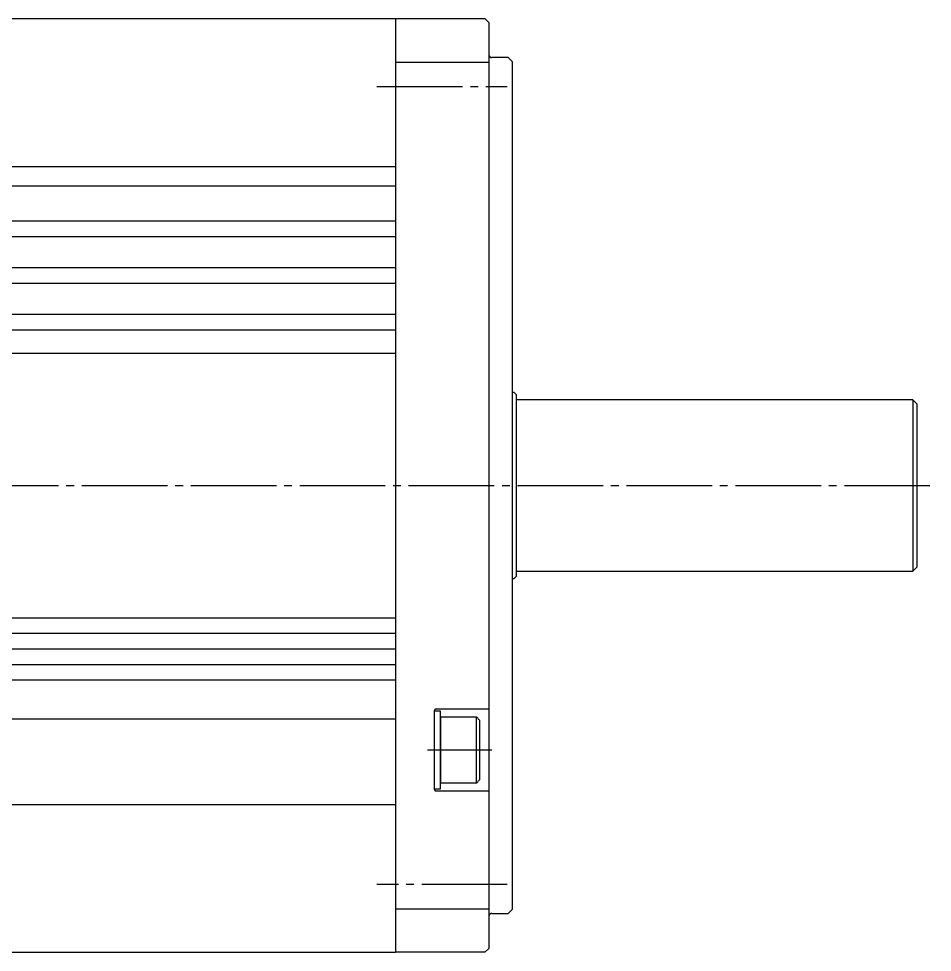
# Model space of a CAD drawing. Extents: x 0 to 707, y 0 to 380.
# Drawn here: x 358.3 to 475.7, y 203.9 to 323.9 of the extents above; entities that cross this region are included whole.
import ezdxf

# ---------------------------------------------------------------- set-up
doc = ezdxf.new("R2010")
doc.units = 0
doc.linetypes.add('DASH_CENTER', pattern=[14, 11, -1, 1, -1])
doc.layers.get('0').update_dxf_attribs({"linetype": 'CONTINUOUS'})

msp = doc.modelspace()

# ---------------------------------------------------------------- linework, layer by layer
at = {"color": 7, "linetype": 'CONTINUOUS'}
for p, q in [((282.72, 323.93), (406.72, 323.93)), ((406.72, 323.93), (418.22, 323.93)), ((406.72, 323.93), (406.72, 203.93)), ((418.22, 323.93), (418.72, 323.43)), ((418.72, 323.43), (418.72, 263.93)), ((406.72, 318.34), (418.72, 318.34)), ((421.22, 318.93), (419.12, 318.93)), ((421.22, 318.93), (421.72, 318.43)), ((421.72, 318.43), (421.72, 263.93)), ((282.72, 304.93), (406.72, 304.93)), ((282.72, 302.43), (406.72, 302.43)), ((282.72, 297.93), (406.72, 297.93)), ((282.72, 295.93), (406.72, 295.93)), ((282.72, 291.93), (406.72, 291.93)), ((282.72, 289.93), (406.72, 289.93)), ((282.72, 285.93), (406.72, 285.93)), ((282.72, 283.93), (406.72, 283.93)), ((282.72, 280.93), (406.72, 280.93)), ((421.72, 275.93), (421.92, 275.93)), ((422.22, 275.63), (421.92, 275.93)), ((422.22, 275.63), (422.22, 263.93)), ((473.22, 274.93), (422.22, 274.93)), ((473.22, 274.93), (473.22, 252.93)), ((473.22, 274.93), (473.72, 274.43)), ((473.72, 274.43), (473.72, 263.93)), ((418.72, 263.93), (418.72, 204.43)), ((421.72, 263.93), (421.72, 209.43)), ((422.22, 263.93), (422.22, 252.23)), ((473.72, 263.93), (473.72, 253.43)), ((473.72, 253.43), (473.22, 252.93)), ((422.22, 252.23), (421.92, 251.93)), ((422.22, 252.93), (473.22, 252.93)), ((421.92, 251.93), (421.72, 251.93)), ((282.72, 246.93), (406.72, 246.93)), ((282.72, 244.93), (406.72, 244.93)), ((282.72, 242.93), (406.72, 242.93)), ((282.72, 240.93), (406.72, 240.93)), ((282.72, 238.93), (406.72, 238.93)), ((411.72, 234.98), (411.72, 224.88)), ((412.52, 234.93), (411.72, 234.93)), ((418.72, 235.18), (411.92, 235.18)), ((412.52, 224.93), (412.52, 234.93)), ((412.52, 234.18), (412.52, 229.93)), ((412.52, 234.18), (417.12, 234.18)), ((417.12, 225.68), (417.12, 234.18)), ((417.52, 233.78), (417.12, 234.18)), ((282.72, 233.92), (406.72, 233.92)), ((417.52, 233.78), (417.52, 226.08)), ((412.52, 229.93), (412.52, 225.68)), ((417.12, 225.68), (412.52, 225.68)), ((417.12, 225.68), (417.52, 226.08)), ((411.72, 224.93), (412.52, 224.93)), ((411.92, 224.68), (418.72, 224.68)), ((282.72, 222.93), (406.72, 222.93)), ((406.72, 209.51), (418.72, 209.51)), ((419.12, 208.93), (421.22, 208.93)), ((421.72, 209.43), (421.22, 208.93)), ((418.22, 203.93), (418.72, 204.43)), ((282.72, 203.93), (406.72, 203.93)), ((418.22, 203.93), (406.72, 203.93))]:
    msp.add_line(p, q, dxfattribs=at)
at = {"color": 1, "linetype": 'DASH_CENTER'}
for p, q in [((404.35, 315.19), (421.1, 315.19)), ((226.42, 263.93), (475.72, 263.93)), ((419.1, 229.93), (410.84, 229.93)), ((421.1, 212.66), (404.35, 212.66))]:
    msp.add_line(p, q, dxfattribs=at)
at = {"color": 7, "linetype": 'CONTINUOUS'}
for points in [[(418.72, 319.33, 0), (418.72, 319.32, 0), (418.72, 319.32, 0), (418.72, 319.31, 0), (418.73, 319.31, 0), (418.73, 319.3, 0), (418.73, 319.3, 0), (418.73, 319.29, 0), (418.73, 319.29, 0), (418.73, 319.28, 0), (418.73, 319.28, 0), (418.73, 319.27, 0), (418.73, 319.27, 0), (418.73, 319.26, 0), (418.73, 319.26, 0), (418.73, 319.25, 0), (418.73, 319.25, 0), (418.73, 319.24, 0), (418.73, 319.24, 0), (418.74, 319.23, 0), (418.74, 319.23, 0), (418.74, 319.22, 0), (418.74, 319.22, 0), (418.74, 319.21, 0), (418.74, 319.21, 0), (418.74, 319.21, 0), (418.74, 319.2, 0), (418.75, 319.2, 0), (418.75, 319.19, 0), (418.75, 319.19, 0), (418.75, 319.18, 0), (418.75, 319.18, 0), (418.75, 319.17, 0), (418.76, 319.17, 0), (418.76, 319.16, 0), (418.76, 319.16, 0), (418.76, 319.15, 0), (418.76, 319.15, 0), (418.77, 319.15, 0), (418.77, 319.14, 0), (418.77, 319.14, 0), (418.77, 319.13, 0), (418.78, 319.13, 0), (418.78, 319.12, 0), (418.78, 319.12, 0), (418.78, 319.12, 0), (418.79, 319.11, 0), (418.79, 319.11, 0), (418.79, 319.1, 0), (418.79, 319.1, 0), (418.8, 319.1, 0), (418.8, 319.09, 0), (418.8, 319.09, 0), (418.81, 319.08, 0), (418.81, 319.08, 0), (418.81, 319.08, 0), (418.81, 319.07, 0), (418.82, 319.07, 0), (418.82, 319.06, 0), (418.82, 319.06, 0), (418.83, 319.06, 0), (418.83, 319.05, 0), (418.83, 319.05, 0), (418.84, 319.05, 0), (418.84, 319.04, 0), (418.85, 319.04, 0), (418.85, 319.04, 0), (418.85, 319.03, 0), (418.86, 319.03, 0), (418.86, 319.03, 0), (418.86, 319.02, 0), (418.87, 319.02, 0), (418.87, 319.02, 0), (418.87, 319.01, 0), (418.88, 319.01, 0), (418.88, 319.01, 0), (418.89, 319, 0), (418.89, 319, 0), (418.89, 319, 0), (418.9, 319, 0), (418.9, 318.99, 0), (418.91, 318.99, 0), (418.91, 318.99, 0), (418.91, 318.99, 0), (418.92, 318.98, 0), (418.92, 318.98, 0), (418.93, 318.98, 0), (418.93, 318.98, 0), (418.94, 318.97, 0), (418.94, 318.97, 0), (418.94, 318.97, 0), (418.95, 318.97, 0), (418.95, 318.96, 0), (418.96, 318.96, 0), (418.96, 318.96, 0), (418.97, 318.96, 0), (418.97, 318.96, 0), (418.98, 318.95, 0), (418.98, 318.95, 0), (418.99, 318.95, 0), (418.99, 318.95, 0), (418.99, 318.95, 0), (419, 318.95, 0), (419, 318.94, 0), (419.01, 318.94, 0), (419.01, 318.94, 0), (419.02, 318.94, 0), (419.02, 318.94, 0), (419.03, 318.94, 0), (419.03, 318.94, 0), (419.04, 318.94, 0), (419.04, 318.94, 0), (419.05, 318.93, 0), (419.05, 318.93, 0), (419.06, 318.93, 0), (419.06, 318.93, 0), (419.06, 318.93, 0), (419.07, 318.93, 0), (419.07, 318.93, 0), (419.08, 318.93, 0), (419.08, 318.93, 0), (419.09, 318.93, 0), (419.1, 318.93, 0), (419.1, 318.93, 0), (419.1, 318.93, 0), (419.11, 318.93, 0), (419.11, 318.93, 0), (419.12, 318.93, 0), (419.12, 318.93, 0)], [(411.92, 235.18, 0), (411.92, 235.18, 0), (411.92, 235.18, 0), (411.92, 235.18, 0), (411.91, 235.18, 0), (411.91, 235.18, 0), (411.91, 235.18, 0), (411.91, 235.18, 0), (411.9, 235.18, 0), (411.9, 235.18, 0), (411.9, 235.18, 0), (411.9, 235.18, 0), (411.89, 235.17, 0), (411.89, 235.17, 0), (411.89, 235.17, 0), (411.89, 235.17, 0), (411.88, 235.17, 0), (411.88, 235.17, 0), (411.88, 235.17, 0), (411.88, 235.17, 0), (411.88, 235.17, 0), (411.87, 235.17, 0), (411.87, 235.17, 0), (411.87, 235.17, 0), (411.87, 235.17, 0), (411.86, 235.17, 0), (411.86, 235.17, 0), (411.86, 235.17, 0), (411.86, 235.16, 0), (411.85, 235.16, 0), (411.85, 235.16, 0), (411.85, 235.16, 0), (411.85, 235.16, 0), (411.85, 235.16, 0), (411.84, 235.16, 0), (411.84, 235.16, 0), (411.84, 235.16, 0), (411.84, 235.16, 0), (411.83, 235.16, 0), (411.83, 235.15, 0), (411.83, 235.15, 0), (411.83, 235.15, 0), (411.82, 235.15, 0), (411.82, 235.15, 0), (411.82, 235.15, 0), (411.82, 235.15, 0), (411.82, 235.15, 0), (411.81, 235.14, 0), (411.81, 235.14, 0), (411.81, 235.14, 0), (411.81, 235.14, 0), (411.81, 235.14, 0), (411.81, 235.14, 0), (411.8, 235.14, 0), (411.8, 235.13, 0), (411.8, 235.13, 0), (411.8, 235.13, 0), (411.8, 235.13, 0), (411.79, 235.13, 0), (411.79, 235.13, 0), (411.79, 235.12, 0), (411.79, 235.12, 0), (411.79, 235.12, 0), (411.78, 235.12, 0), (411.78, 235.12, 0), (411.78, 235.12, 0), (411.78, 235.11, 0), (411.78, 235.11, 0), (411.78, 235.11, 0), (411.77, 235.11, 0), (411.77, 235.11, 0), (411.77, 235.1, 0), (411.77, 235.1, 0), (411.77, 235.1, 0), (411.77, 235.1, 0), (411.76, 235.1, 0), (411.76, 235.1, 0), (411.76, 235.09, 0), (411.76, 235.09, 0), (411.76, 235.09, 0), (411.76, 235.09, 0), (411.76, 235.09, 0), (411.75, 235.08, 0), (411.75, 235.08, 0), (411.75, 235.08, 0), (411.75, 235.08, 0), (411.75, 235.07, 0), (411.75, 235.07, 0), (411.75, 235.07, 0), (411.75, 235.07, 0), (411.75, 235.07, 0), (411.74, 235.06, 0), (411.74, 235.06, 0), (411.74, 235.06, 0), (411.74, 235.06, 0), (411.74, 235.06, 0), (411.74, 235.05, 0), (411.74, 235.05, 0), (411.74, 235.05, 0), (411.74, 235.05, 0), (411.74, 235.04, 0), (411.74, 235.04, 0), (411.73, 235.04, 0), (411.73, 235.04, 0), (411.73, 235.03, 0), (411.73, 235.03, 0), (411.73, 235.03, 0), (411.73, 235.03, 0), (411.73, 235.03, 0), (411.73, 235.02, 0), (411.73, 235.02, 0), (411.73, 235.02, 0), (411.73, 235.01, 0), (411.73, 235.01, 0), (411.73, 235.01, 0), (411.73, 235.01, 0), (411.73, 235.01, 0), (411.73, 235, 0), (411.73, 235, 0), (411.73, 235, 0), (411.73, 235, 0), (411.73, 234.99, 0), (411.73, 234.99, 0), (411.72, 234.99, 0), (411.72, 234.99, 0), (411.72, 234.98, 0), (411.72, 234.98, 0), (411.72, 234.98, 0), (411.72, 234.98, 0)], [(411.72, 224.88, 0), (411.72, 224.87, 0), (411.72, 224.87, 0), (411.72, 224.87, 0), (411.72, 224.87, 0), (411.72, 224.86, 0), (411.73, 224.86, 0), (411.73, 224.86, 0), (411.73, 224.86, 0), (411.73, 224.85, 0), (411.73, 224.85, 0), (411.73, 224.85, 0), (411.73, 224.85, 0), (411.73, 224.84, 0), (411.73, 224.84, 0), (411.73, 224.84, 0), (411.73, 224.84, 0), (411.73, 224.84, 0), (411.73, 224.83, 0), (411.73, 224.83, 0), (411.73, 224.83, 0), (411.73, 224.82, 0), (411.73, 224.82, 0), (411.73, 224.82, 0), (411.73, 224.82, 0), (411.73, 224.82, 0), (411.73, 224.81, 0), (411.74, 224.81, 0), (411.74, 224.81, 0), (411.74, 224.81, 0), (411.74, 224.8, 0), (411.74, 224.8, 0), (411.74, 224.8, 0), (411.74, 224.8, 0), (411.74, 224.79, 0), (411.74, 224.79, 0), (411.74, 224.79, 0), (411.74, 224.79, 0), (411.75, 224.79, 0), (411.75, 224.78, 0), (411.75, 224.78, 0), (411.75, 224.78, 0), (411.75, 224.78, 0), (411.75, 224.78, 0), (411.75, 224.77, 0), (411.75, 224.77, 0), (411.75, 224.77, 0), (411.76, 224.77, 0), (411.76, 224.76, 0), (411.76, 224.76, 0), (411.76, 224.76, 0), (411.76, 224.76, 0), (411.76, 224.76, 0), (411.76, 224.75, 0), (411.77, 224.75, 0), (411.77, 224.75, 0), (411.77, 224.75, 0), (411.77, 224.75, 0), (411.77, 224.75, 0), (411.77, 224.74, 0), (411.78, 224.74, 0), (411.78, 224.74, 0), (411.78, 224.74, 0), (411.78, 224.74, 0), (411.78, 224.74, 0), (411.78, 224.73, 0), (411.79, 224.73, 0), (411.79, 224.73, 0), (411.79, 224.73, 0), (411.79, 224.73, 0), (411.79, 224.72, 0), (411.8, 224.72, 0), (411.8, 224.72, 0), (411.8, 224.72, 0), (411.8, 224.72, 0), (411.8, 224.72, 0), (411.81, 224.72, 0), (411.81, 224.71, 0), (411.81, 224.71, 0), (411.81, 224.71, 0), (411.81, 224.71, 0), (411.81, 224.71, 0), (411.82, 224.71, 0), (411.82, 224.71, 0), (411.82, 224.71, 0), (411.82, 224.7, 0), (411.82, 224.7, 0), (411.83, 224.7, 0), (411.83, 224.7, 0), (411.83, 224.7, 0), (411.83, 224.7, 0), (411.84, 224.7, 0), (411.84, 224.7, 0), (411.84, 224.69, 0), (411.84, 224.69, 0), (411.85, 224.69, 0), (411.85, 224.69, 0), (411.85, 224.69, 0), (411.85, 224.69, 0), (411.85, 224.69, 0), (411.86, 224.69, 0), (411.86, 224.69, 0), (411.86, 224.69, 0), (411.86, 224.69, 0), (411.87, 224.69, 0), (411.87, 224.68, 0), (411.87, 224.68, 0), (411.87, 224.68, 0), (411.88, 224.68, 0), (411.88, 224.68, 0), (411.88, 224.68, 0), (411.88, 224.68, 0), (411.88, 224.68, 0), (411.89, 224.68, 0), (411.89, 224.68, 0), (411.89, 224.68, 0), (411.89, 224.68, 0), (411.9, 224.68, 0), (411.9, 224.68, 0), (411.9, 224.68, 0), (411.9, 224.68, 0), (411.91, 224.68, 0), (411.91, 224.68, 0), (411.91, 224.68, 0), (411.91, 224.68, 0), (411.92, 224.68, 0), (411.92, 224.68, 0), (411.92, 224.68, 0), (411.92, 224.68, 0)], [(419.12, 208.93, 0), (419.12, 208.93, 0), (419.11, 208.93, 0), (419.11, 208.93, 0), (419.1, 208.93, 0), (419.1, 208.93, 0), (419.1, 208.93, 0), (419.09, 208.93, 0), (419.08, 208.92, 0), (419.08, 208.92, 0), (419.07, 208.92, 0), (419.07, 208.92, 0), (419.06, 208.92, 0), (419.06, 208.92, 0), (419.06, 208.92, 0), (419.05, 208.92, 0), (419.05, 208.92, 0), (419.04, 208.92, 0), (419.04, 208.92, 0), (419.03, 208.92, 0), (419.03, 208.91, 0), (419.02, 208.91, 0), (419.02, 208.91, 0), (419.01, 208.91, 0), (419.01, 208.91, 0), (419, 208.91, 0), (419, 208.91, 0), (418.99, 208.91, 0), (418.99, 208.9, 0), (418.99, 208.9, 0), (418.98, 208.9, 0), (418.98, 208.9, 0), (418.97, 208.9, 0), (418.97, 208.89, 0), (418.96, 208.89, 0), (418.96, 208.89, 0), (418.95, 208.89, 0), (418.95, 208.89, 0), (418.94, 208.88, 0), (418.94, 208.88, 0), (418.94, 208.88, 0), (418.93, 208.88, 0), (418.93, 208.87, 0), (418.92, 208.87, 0), (418.92, 208.87, 0), (418.91, 208.87, 0), (418.91, 208.86, 0), (418.91, 208.86, 0), (418.9, 208.86, 0), (418.9, 208.86, 0), (418.89, 208.85, 0), (418.89, 208.85, 0), (418.89, 208.85, 0), (418.88, 208.84, 0), (418.88, 208.84, 0), (418.87, 208.84, 0), (418.87, 208.84, 0), (418.87, 208.83, 0), (418.86, 208.83, 0), (418.86, 208.83, 0), (418.86, 208.82, 0), (418.85, 208.82, 0), (418.85, 208.82, 0), (418.85, 208.81, 0), (418.84, 208.81, 0), (418.84, 208.81, 0), (418.83, 208.8, 0), (418.83, 208.8, 0), (418.83, 208.79, 0), (418.82, 208.79, 0), (418.82, 208.79, 0), (418.82, 208.78, 0), (418.81, 208.78, 0), (418.81, 208.78, 0), (418.81, 208.77, 0), (418.81, 208.77, 0), (418.8, 208.76, 0), (418.8, 208.76, 0), (418.8, 208.76, 0), (418.79, 208.75, 0), (418.79, 208.75, 0), (418.79, 208.75, 0), (418.79, 208.74, 0), (418.78, 208.74, 0), (418.78, 208.73, 0), (418.78, 208.73, 0), (418.78, 208.72, 0), (418.77, 208.72, 0), (418.77, 208.72, 0), (418.77, 208.71, 0), (418.77, 208.71, 0), (418.76, 208.7, 0), (418.76, 208.7, 0), (418.76, 208.69, 0), (418.76, 208.69, 0), (418.76, 208.68, 0), (418.75, 208.68, 0), (418.75, 208.68, 0), (418.75, 208.67, 0), (418.75, 208.67, 0), (418.75, 208.66, 0), (418.75, 208.66, 0), (418.74, 208.65, 0), (418.74, 208.65, 0), (418.74, 208.64, 0), (418.74, 208.64, 0), (418.74, 208.63, 0), (418.74, 208.63, 0), (418.74, 208.62, 0), (418.74, 208.62, 0), (418.73, 208.61, 0), (418.73, 208.61, 0), (418.73, 208.6, 0), (418.73, 208.6, 0), (418.73, 208.59, 0), (418.73, 208.59, 0), (418.73, 208.59, 0), (418.73, 208.58, 0), (418.73, 208.57, 0), (418.73, 208.57, 0), (418.73, 208.57, 0), (418.73, 208.56, 0), (418.73, 208.56, 0), (418.73, 208.55, 0), (418.73, 208.55, 0), (418.72, 208.54, 0), (418.72, 208.54, 0), (418.72, 208.53, 0), (418.72, 208.53, 0)]]:
    msp.add_polyline3d(points, dxfattribs=at)

doc.saveas('drawing.dxf')
